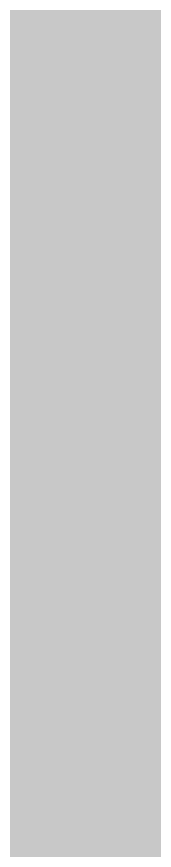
# Model space of a CAD drawing. Header units: millimetres. Extents: x 85 to 447, y 59 to 294.
# Drawn here: x 127.1668 to 127.2042, y 69.9861 to 70.2113 of the extents above; entities that cross this region are included whole.
import ezdxf

# ---------------------------------------------------------------- set-up
doc = ezdxf.new("R2010")
doc.units = ezdxf.units.MM
doc.layers.add('BG', color=7, linetype='Continuous')

msp = doc.modelspace()

# ---------------------------------------------------------------- hatches: boundary and pattern name
at = {"layer": 'BG', "true_color": 0x5e416d}
msp.add_hatch(color=197, dxfattribs=at).paths.add_polyline_path([(85.36801, 58.73387), (245.36791, 58.73387), (245.36791, 278.73386), (85.36801, 278.73386)])
at = {"layer": 'BG'}
msp.add_hatch(color=7, dxfattribs=at).paths.add_polyline_path([(127.19006, 68.65701), (127.20512, 68.65701), (127.20512, 70.40605), (129.64031, 70.40605), (129.64031, 70.42139), (129.64035, 70.42242), (129.64047, 70.42343), (129.64065, 70.42442), (129.6409, 70.4254), (129.64123, 70.42634), (129.64161, 70.42726), (129.64205, 70.42816), (129.64255, 70.42902), (129.64311, 70.42985), (129.64372, 70.43064), (129.64437, 70.43139), (129.64507, 70.4321), (129.64581, 70.43277), (129.6466, 70.4334), (129.64742, 70.43397), (129.64827, 70.4345), (129.64915, 70.43497), (129.65006, 70.43539), (129.651, 70.43575), (129.65195, 70.43605), (129.65293, 70.43628), (129.65392, 70.43645), (129.65493, 70.43656), (129.65594, 70.4366), (129.64031, 70.4366), (127.20512, 70.4366), (127.19006, 70.4366), (127.18903, 70.43656), (127.18801, 70.43645), (127.18701, 70.43628), (127.18603, 70.43605), (127.18508, 70.43575), (127.18414, 70.43539), (127.18324, 70.43497), (127.18236, 70.4345), (127.18152, 70.43397), (127.18071, 70.4334), (127.17994, 70.43277), (127.17921, 70.4321), (127.17852, 70.43139), (127.17788, 70.43064), (127.17729, 70.42985), (127.17675, 70.42902), (127.17626, 70.42816), (127.17583, 70.42726), (127.17545, 70.42634), (127.17514, 70.4254), (127.1749, 70.42442), (127.17472, 70.42343), (127.17461, 70.42242), (127.17457, 70.42139), (127.17457, 68.64152), (127.17471, 68.64257), (127.1749, 68.6436), (127.17514, 68.64461), (127.17544, 68.6456), (127.17579, 68.64656), (127.17618, 68.6475), (127.17663, 68.64841), (127.17712, 68.64928), (127.17766, 68.65013), (127.17824, 68.65093), (127.17886, 68.6517), (127.17953, 68.65243), (127.18023, 68.65311), (127.18097, 68.65374), (127.18174, 68.65433), (127.18255, 68.65487), (127.18339, 68.65535), (127.18426, 68.65577), (127.18516, 68.65614), (127.18609, 68.65645), (127.18705, 68.65669), (127.18803, 68.65686), (127.18903, 68.65697)])

doc.saveas('drawing.dxf')
